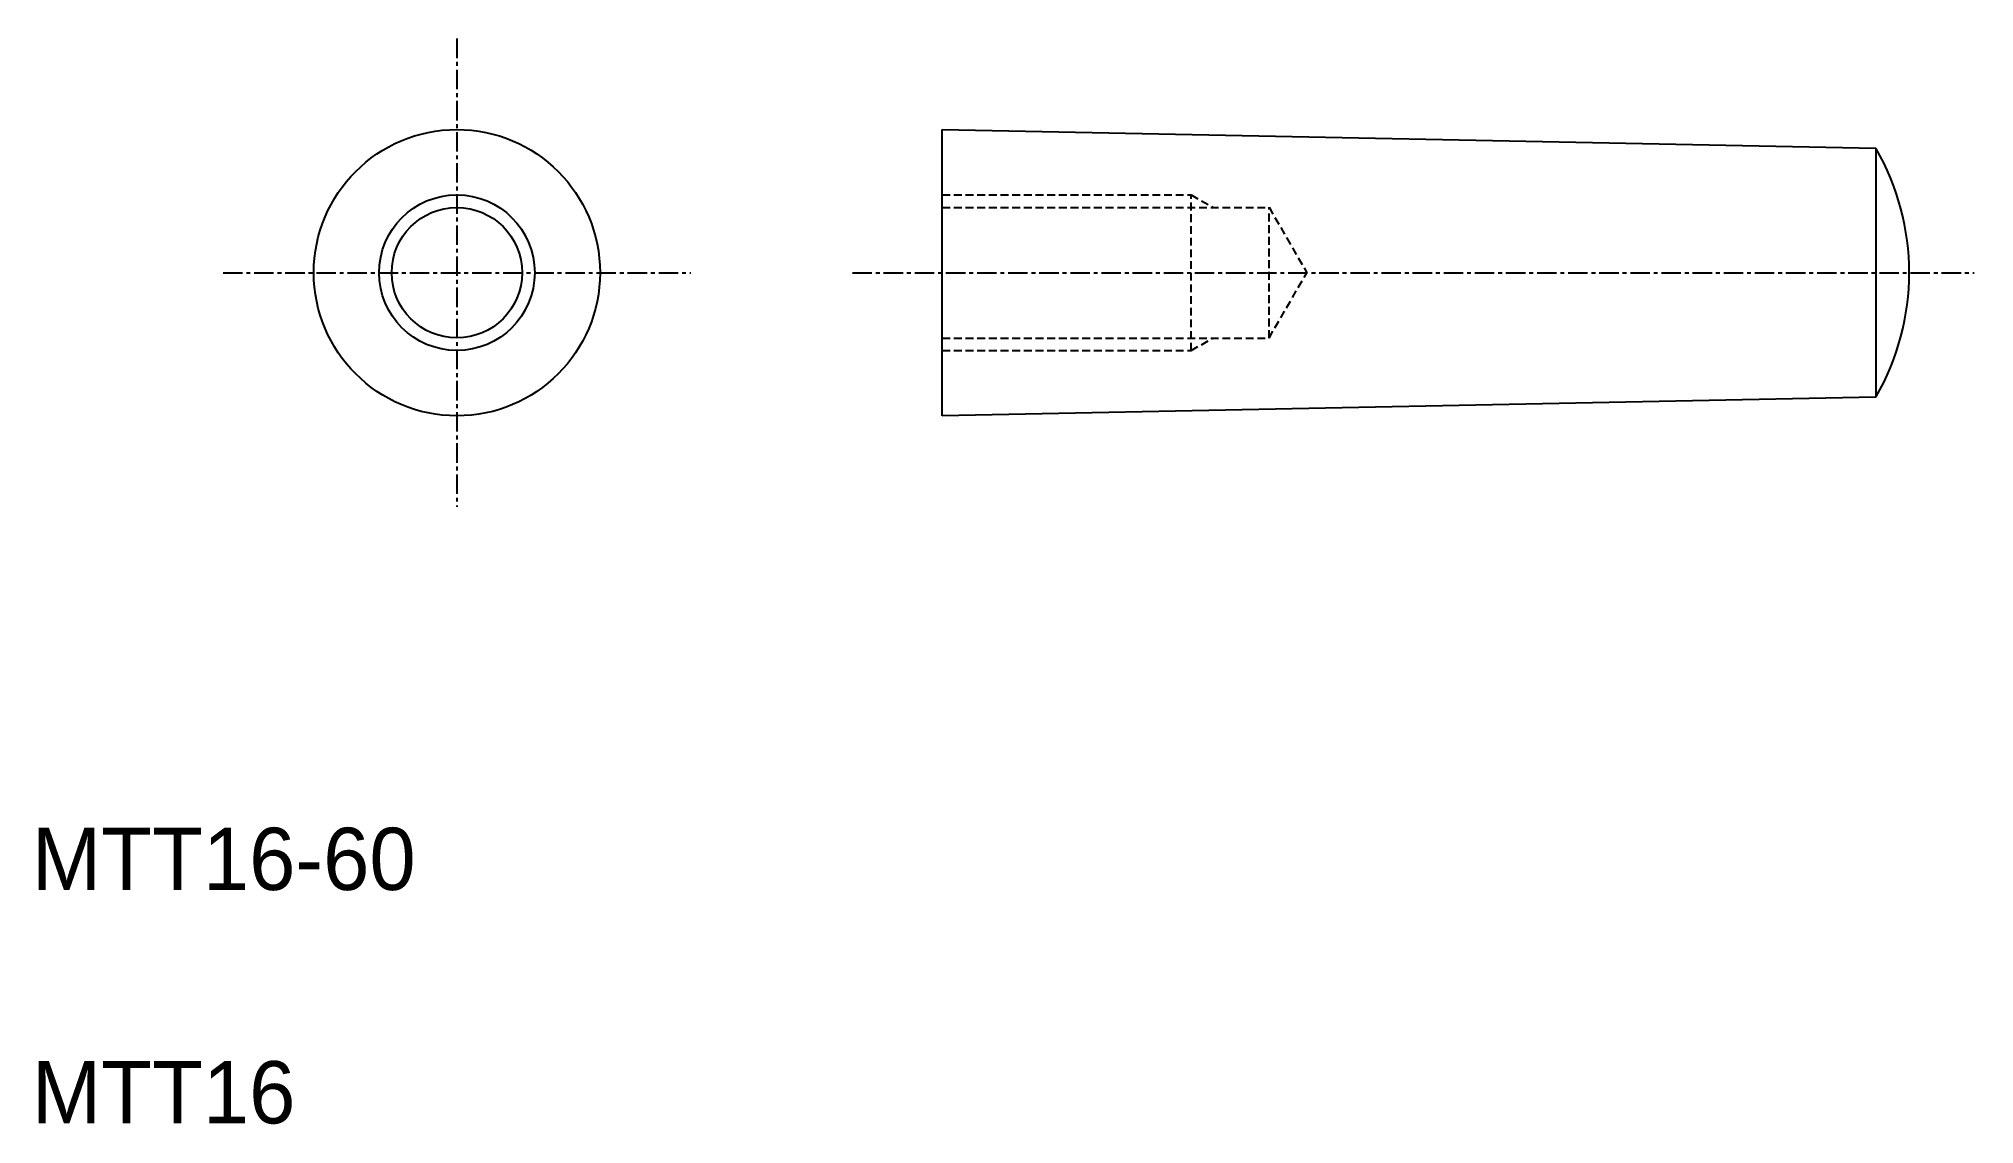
# Model space of a CAD drawing. Extents: x 10 to 135, y 10 to 80.
import ezdxf

# ---------------------------------------------------------------- set-up
doc = ezdxf.new("R2010")
doc.units = 0
doc.linetypes.add('CENTER', pattern=[2, 1.25, -0.25, 0.25, -0.25])
doc.linetypes.add('DASHED', pattern=[0.75, 0.5, -0.25])
doc.layers.get('0').update_dxf_attribs({"linetype": 'CONTINUOUS'})
doc.layers.add('CENTER', color=1, linetype='CENTER')

msp = doc.modelspace()

# ---------------------------------------------------------------- linework, layer by layer
at = {"color": 7, "linetype": 'CONTINUOUS'}
for p, q in [((68.52, 73.87), (128.52, 72.67)), ((68.52, 55.47), (68.52, 73.87)), ((128.52, 72.67), (128.52, 56.67)), ((128.52, 56.67), (68.52, 55.47)), ((98.52, 56.07), (98.52, 56.07)), ((113.52, 56.37), (113.52, 56.37))]:
    msp.add_line(p, q, dxfattribs=at)
at = {"color": 3, "linetype": 'DASHED'}
for p, q in [((68.52, 69.67), (84.52, 69.67)), ((68.52, 68.86), (89.52, 68.86)), ((84.52, 59.67), (84.52, 69.67)), ((84.52, 69.67), (85.93, 68.86)), ((89.52, 68.87), (91.95, 64.67)), ((89.52, 60.47), (89.52, 68.87)), ((89.52, 60.47), (91.95, 64.67)), ((68.52, 60.47), (89.52, 60.47)), ((84.52, 59.67), (85.91, 60.47)), ((68.52, 59.67), (84.52, 59.67))]:
    msp.add_line(p, q, dxfattribs=at)
at = {"color": 7, "linetype": 'CONTINUOUS'}
for radius in [9.2, 4.19]:
    msp.add_circle((37.32, 64.67), radius, dxfattribs=at)
at = {"color": 3, "linetype": 'CONTINUOUS'}
msp.add_circle((37.32, 64.67), 5, dxfattribs=at)
at = {"color": 7, "linetype": 'CONTINUOUS'}
msp.add_arc((114.67, 64.67), 16, 330, 30, dxfattribs=at)
at = {"layer": 'CENTER', "color": 1, "linetype": 'CENTER'}
for p, q in [((37.32, 79.71), (37.32, 49.63)), ((22.29, 64.67), (52.36, 64.67)), ((62.75, 64.67), (134.85, 64.67))]:
    msp.add_line(p, q, dxfattribs=at)

# ---------------------------------------------------------------- texts
at = {"color": 7, "linetype": 'CONTINUOUS'}
for s, p in [('MTT16-60', (10, 25)), ('MTT16', (10, 10))]:
    msp.add_text(s, height=4, dxfattribs=at).set_placement(p)

doc.saveas('drawing.dxf')
